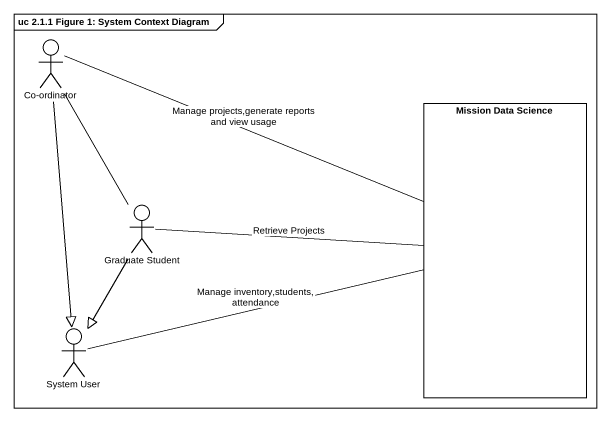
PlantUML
@startuml
mainframe uc 2.1.1 Figure 1: System Context Diagram
actor "Co-ordinator" as Co_ordinator
rectangle "Mission Data Science" as Mission_Data_Science
actor "Graduate Student" as Graduate_Student
actor "System User" as System_User
Co_ordinator -right- Mission_Data_Science : Manage projects,generate reports and view usage
Co_ordinator -- Graduate_Student
Co_ordinator --|> System_User
Graduate_Student -right- Mission_Data_Science : Retrieve Projects
Graduate_Student --|> System_User
System_User -right- Mission_Data_Science : Manage inventory,students, attendance
@enduml
